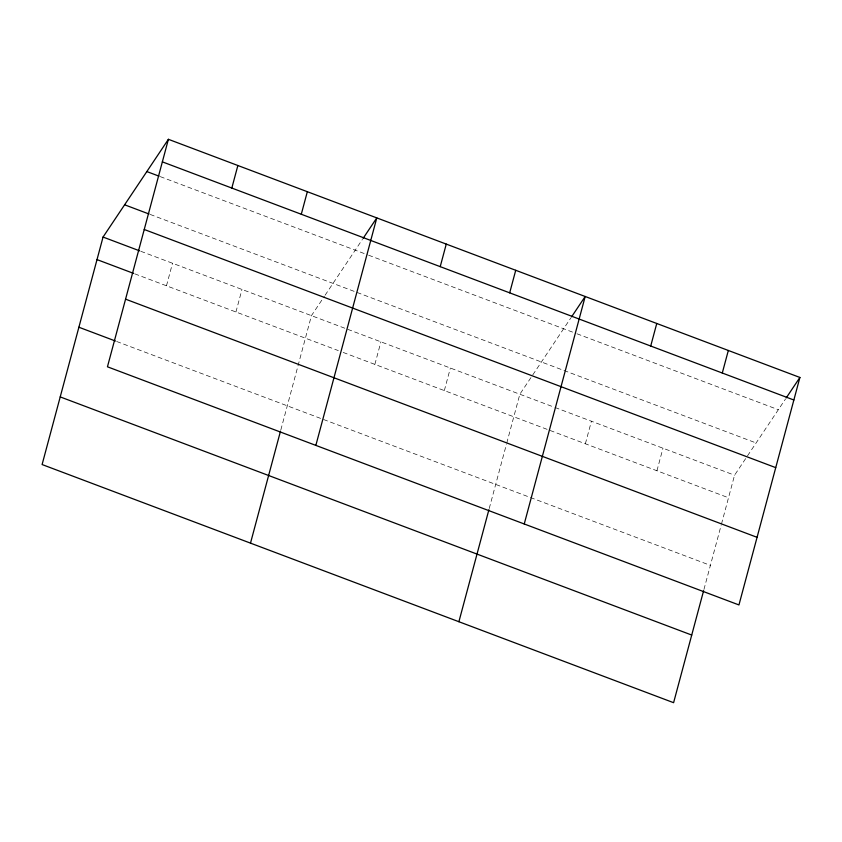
<?xml version="1.0" encoding="UTF-8"?>
<svg xmlns="http://www.w3.org/2000/svg" width="842" height="842" viewBox="0 0 842 842"><rect width="100%" height="100%" fill="white"/><g stroke="black" fill="none" stroke-linecap="round" stroke-linejoin="round"><path stroke-width="0.63" stroke-dasharray="4.21 3.16" d="M166.474 285.796L172.515 263.251M235.939 311.993L241.98 289.448M280.839 429.894L311.445 315.645L324.391 296.289M374.869 364.386L380.91 341.841M444.334 390.583L450.375 368.038M489.234 508.484L506.421 444.334M506.758 443.081L519.84 394.235L532.06 375.953M585.369 443.776L591.41 421.221M656.939 470.762L662.98 448.218M703.944 589.453L721.131 525.313M721.468 524.061L734.55 475.204L746.77 456.932M325.107 295.216L362.418 239.402M532.786 374.879L570.813 317.992M747.496 455.848L785.523 398.961M160.243 176.62L367.417 254.747M368.638 255.21L575.76 333.316M576.97 333.779L778.334 409.717M150.213 214.447L756.116 442.955M140.835 251.305L553.804 407.044M555.025 407.496L734.55 475.204M134.794 273.85L338.316 350.598M343.189 352.44L728.509 497.759M116.67 341.484L710.395 565.382"/><path stroke-width="1.26" d="M168.4 139.309L107.45 366.796L738.95 604.945L799.9 377.458L168.4 139.309L103.05 237.055L42.1 464.542L673.6 702.691L703.607 590.726M231.824 188.061L237.865 165.506M301.289 214.257L307.33 191.702M250.495 543.132L280.502 431.157M315.845 445.386L376.795 217.899L363.134 238.328M440.219 266.651L446.26 244.096M509.684 292.848L515.725 270.293M458.89 621.722L488.897 509.747M524.24 523.977L585.19 296.489L571.529 316.918M650.719 346.03L656.76 323.475M722.289 373.017L728.33 350.472M786.239 397.887L799.9 377.458M162.359 161.864L793.859 400.013M146.834 171.568L159.022 176.157M124.616 204.795L148.992 213.994M144.235 229.487L775.735 467.636M103.05 237.055L139.614 250.842M97.009 259.599L133.573 273.387M125.563 299.163L757.063 537.322M78.895 327.233L115.449 341.021M60.224 396.908L691.724 635.057"/></g></svg>
